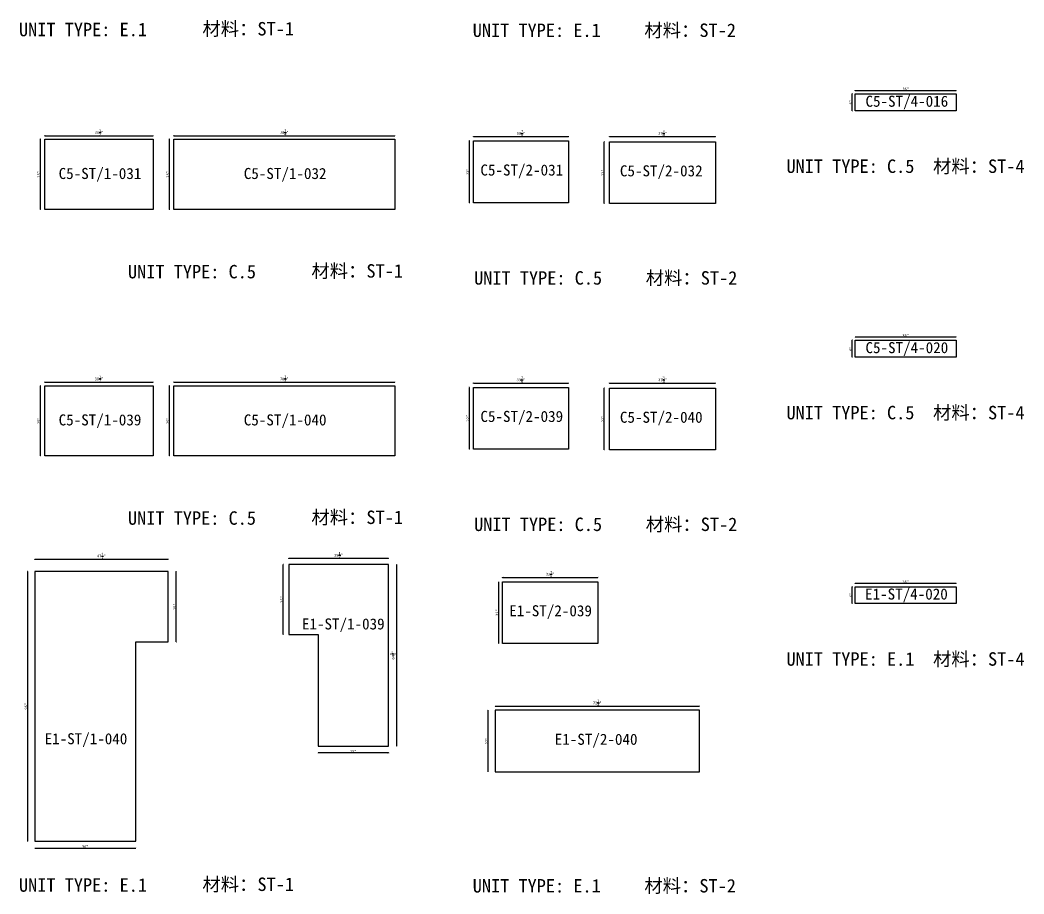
# Model space of a CAD drawing. Header units: millimetres. Extents: x -46962 to 137822, y -48342 to 2116.
# Drawn here: x 102270 to 111351, y -35384 to -27477 of the extents above; entities that cross this region are included whole.
import ezdxf
from ezdxf.enums import TextEntityAlignment as Align

# ---------------------------------------------------------------- set-up
doc = ezdxf.new("R2010")
doc.units = ezdxf.units.MM
doc.layers.add('COUNTERTOP_NUMBER', color=3, linetype='Continuous')
doc.layers.add('COUNTERTOPS', color=7, linetype='Continuous')
doc.styles.add('样式 1', font='')
doc.styles.get('样式 1').set_extended_font_data('NSimSun')
doc.dimstyles.new('副本 ISO-25', dxfattribs={"dimtxt": 25, "dimasz": 10, "dimexe": 1.5, "dimexo": 0.5, "dimtad": 1, "dimlfac": 0.03937, "dimlunit": 5, "dimtxsty": '样式 1', "dimblk": 'ARCHTICK', "dimcen": 2.5, "dimclrd": 256, "dimclrt": 1, "dimazin": 3, "dimtfac": 1, "dimtmove": 0, "dimatfit": 3, "dimfxlon": 1})

# ---------------------------------------------------------------- blocks, each defined once
blk = doc.blocks.new('_ArchTick')
at = {"color": 0, "linetype": 'ByBlock', "const_width": 0.15}
blk.add_lwpolyline([(-0.5, -0.5), (0.5, 0.5)], dxfattribs=at)
blk = doc.blocks.new('*D1830')
at = {"color": 0, "lineweight": -2, "transparency": 16777216}
for p, q in [((102495.6, -28523.9), (102495.6, -28521.4)), ((103473.5, -28523.9), (103473.5, -28521.4))]:
    blk.add_line(p, q, dxfattribs=at)
at = {"lineweight": -2, "transparency": 16777216}
blk.add_line((102495.6, -28522.9), (103473.5, -28522.9), dxfattribs=at)
at = {"layer": 'Defpoints', "color": 0, "transparency": 16777216}
for p in [(102495.6, -28555.5), (103473.5, -28522.9), (103473.5, -28555.5)]:
    blk.add_point(p, dxfattribs=at)
at = {"lineweight": -2, "transparency": 16777216, "xscale": 10, "yscale": 10, "zscale": 10, "rotation": 180}
blk.add_blockref('_ArchTick', (102495.6, -28522.9), dxfattribs=at)
at = {"lineweight": -2, "transparency": 16777216, "xscale": 10, "yscale": 10, "zscale": 10}
blk.add_blockref('_ArchTick', (103473.5, -28522.9), dxfattribs=at)
at = {"color": 1, "transparency": 16777216, "insert": (102984.5, -28493.8), "char_height": 25, "attachment_point": 5, "style": '样式 1'}
blk.add_mtext('\\A1;38{\\H1x;\\S1/2;}"', dxfattribs=at)
blk = doc.blocks.new('*D1831')
at = {"color": 0, "lineweight": -2, "transparency": 16777216}
for p, q in [((102453.6, -28555.5), (102451.1, -28555.5)), ((102453.6, -29190.5), (102451.1, -29190.5))]:
    blk.add_line(p, q, dxfattribs=at)
at = {"lineweight": -2, "transparency": 16777216}
blk.add_line((102452.6, -28555.5), (102452.6, -29190.5), dxfattribs=at)
at = {"layer": 'Defpoints', "color": 0, "transparency": 16777216}
for p in [(102495.6, -28555.5), (102452.6, -29190.5), (102495.6, -29190.5)]:
    blk.add_point(p, dxfattribs=at)
at = {"lineweight": -2, "transparency": 16777216, "xscale": 10, "yscale": 10, "zscale": 10}
for p, rotation in [((102452.6, -28555.5), 90), ((102452.6, -29190.5), 270)]:
    blk.add_blockref('_ArchTick', p, dxfattribs=dict(at, rotation=rotation))
at = {"color": 1, "transparency": 16777216, "insert": (102439.5, -28873), "char_height": 25, "attachment_point": 5, "rotation": 90, "style": '样式 1'}
blk.add_mtext('\\A1;25"', dxfattribs=at)
blk = doc.blocks.new('*D1832')
at = {"color": 0, "lineweight": -2, "transparency": 16777216}
for p, q in [((103660.2, -28523.9), (103660.2, -28521.4)), ((105660.5, -28523.9), (105660.5, -28521.4))]:
    blk.add_line(p, q, dxfattribs=at)
at = {"lineweight": -2, "transparency": 16777216}
blk.add_line((103660.2, -28522.9), (105660.5, -28522.9), dxfattribs=at)
at = {"layer": 'Defpoints', "color": 0, "transparency": 16777216}
for p in [(103660.2, -28555.5), (105660.5, -28522.9), (105660.5, -28555.5)]:
    blk.add_point(p, dxfattribs=at)
at = {"lineweight": -2, "transparency": 16777216, "xscale": 10, "yscale": 10, "zscale": 10, "rotation": 180}
blk.add_blockref('_ArchTick', (103660.2, -28522.9), dxfattribs=at)
at = {"lineweight": -2, "transparency": 16777216, "xscale": 10, "yscale": 10, "zscale": 10}
blk.add_blockref('_ArchTick', (105660.5, -28522.9), dxfattribs=at)
at = {"color": 1, "transparency": 16777216, "insert": (104660.4, -28493.8), "char_height": 25, "attachment_point": 5, "style": '样式 1'}
blk.add_mtext('\\A1;78{\\H1x;\\S3/4;}"', dxfattribs=at)
blk = doc.blocks.new('*D1833')
at = {"color": 0, "lineweight": -2, "transparency": 16777216}
for p, q in [((103621.9, -28555.5), (103619.4, -28555.5)), ((103621.9, -29190.5), (103619.4, -29190.5))]:
    blk.add_line(p, q, dxfattribs=at)
at = {"lineweight": -2, "transparency": 16777216}
blk.add_line((103620.9, -29190.5), (103620.9, -28555.5), dxfattribs=at)
at = {"layer": 'Defpoints', "color": 0, "transparency": 16777216}
for p in [(103620.9, -28555.5), (103660.2, -28555.5), (103660.2, -29190.5)]:
    blk.add_point(p, dxfattribs=at)
at = {"lineweight": -2, "transparency": 16777216, "xscale": 10, "yscale": 10, "zscale": 10}
for p, rotation in [((103620.9, -28555.5), 90), ((103620.9, -29190.5), 270)]:
    blk.add_blockref('_ArchTick', p, dxfattribs=dict(at, rotation=rotation))
at = {"color": 1, "transparency": 16777216, "insert": (103607.7, -28873), "char_height": 25, "attachment_point": 5, "rotation": 90, "style": '样式 1'}
blk.add_mtext('\\A1;25"', dxfattribs=at)
blk = doc.blocks.new('*D1834')
at = {"color": 0, "lineweight": -2, "transparency": 16777216}
for p, q in [((106370.8, -28531.9), (106370.8, -28529.4)), ((107231.2, -28531.9), (107231.2, -28529.4))]:
    blk.add_line(p, q, dxfattribs=at)
at = {"lineweight": -2, "transparency": 16777216}
blk.add_line((106370.8, -28530.9), (107231.2, -28530.9), dxfattribs=at)
at = {"layer": 'Defpoints', "color": 0, "transparency": 16777216}
for p in [(106370.8, -28570.3), (107231.2, -28530.9), (107231.2, -28570.3)]:
    blk.add_point(p, dxfattribs=at)
at = {"lineweight": -2, "transparency": 16777216, "xscale": 10, "yscale": 10, "zscale": 10, "rotation": 180}
blk.add_blockref('_ArchTick', (106370.8, -28530.9), dxfattribs=at)
at = {"lineweight": -2, "transparency": 16777216, "xscale": 10, "yscale": 10, "zscale": 10}
blk.add_blockref('_ArchTick', (107231.2, -28530.9), dxfattribs=at)
at = {"color": 1, "transparency": 16777216, "insert": (106801, -28501.8), "char_height": 25, "attachment_point": 5, "style": '样式 1'}
blk.add_mtext('\\A1;33{\\H1x;\\S7/8;}"', dxfattribs=at)
blk = doc.blocks.new('*D1835')
at = {"color": 0, "lineweight": -2, "transparency": 16777216}
for p, q in [((106335.1, -28570.3), (106332.6, -28570.3)), ((106335.1, -29129.1), (106332.6, -29129.1))]:
    blk.add_line(p, q, dxfattribs=at)
at = {"lineweight": -2, "transparency": 16777216}
blk.add_line((106334.1, -28570.3), (106334.1, -29129.1), dxfattribs=at)
at = {"layer": 'Defpoints', "color": 0, "transparency": 16777216}
for p in [(106370.8, -28570.3), (106334.1, -29129.1), (106370.8, -29129.1)]:
    blk.add_point(p, dxfattribs=at)
at = {"lineweight": -2, "transparency": 16777216, "xscale": 10, "yscale": 10, "zscale": 10}
for p, rotation in [((106334.1, -28570.3), 90), ((106334.1, -29129.1), 270)]:
    blk.add_blockref('_ArchTick', p, dxfattribs=dict(at, rotation=rotation))
at = {"color": 1, "transparency": 16777216, "insert": (106321, -28849.7), "char_height": 25, "attachment_point": 5, "rotation": 90, "style": '样式 1'}
blk.add_mtext('\\A1;22"', dxfattribs=at)
blk = doc.blocks.new('*D1836')
at = {"color": 0, "lineweight": -2, "transparency": 16777216}
for p, q in [((107602.6, -28531.9), (107602.6, -28529.4)), ((108561.4, -28531.9), (108561.4, -28529.4))]:
    blk.add_line(p, q, dxfattribs=at)
at = {"lineweight": -2, "transparency": 16777216}
blk.add_line((107602.6, -28530.9), (108561.4, -28530.9), dxfattribs=at)
at = {"layer": 'Defpoints', "color": 0, "transparency": 16777216}
for p in [(107602.6, -28577.7), (108561.4, -28530.9), (108561.4, -28577.7)]:
    blk.add_point(p, dxfattribs=at)
at = {"lineweight": -2, "transparency": 16777216, "xscale": 10, "yscale": 10, "zscale": 10, "rotation": 180}
blk.add_blockref('_ArchTick', (107602.6, -28530.9), dxfattribs=at)
at = {"lineweight": -2, "transparency": 16777216, "xscale": 10, "yscale": 10, "zscale": 10}
blk.add_blockref('_ArchTick', (108561.4, -28530.9), dxfattribs=at)
at = {"color": 1, "transparency": 16777216, "insert": (108082, -28501.8), "char_height": 25, "attachment_point": 5, "style": '样式 1'}
blk.add_mtext('\\A1;37{\\H1x;\\S3/4;}"', dxfattribs=at)
blk = doc.blocks.new('*D1837')
at = {"color": 0, "lineweight": -2, "transparency": 16777216}
for p, q in [((107555.5, -28577.7), (107553, -28577.7)), ((107555.5, -29136.5), (107553, -29136.5))]:
    blk.add_line(p, q, dxfattribs=at)
at = {"lineweight": -2, "transparency": 16777216}
blk.add_line((107554.5, -29136.5), (107554.5, -28577.7), dxfattribs=at)
at = {"layer": 'Defpoints', "color": 0, "transparency": 16777216}
for p in [(107554.5, -28577.7), (107602.6, -28577.7), (107602.6, -29136.5)]:
    blk.add_point(p, dxfattribs=at)
at = {"lineweight": -2, "transparency": 16777216, "xscale": 10, "yscale": 10, "zscale": 10}
for p, rotation in [((107554.5, -28577.7), 90), ((107554.5, -29136.5), 270)]:
    blk.add_blockref('_ArchTick', p, dxfattribs=dict(at, rotation=rotation))
at = {"color": 1, "transparency": 16777216, "insert": (107541.3, -28857.1), "char_height": 25, "attachment_point": 5, "rotation": 90, "style": '样式 1'}
blk.add_mtext('\\A1;22"', dxfattribs=at)
blk = doc.blocks.new('*D1838')
at = {"color": 0, "lineweight": -2, "transparency": 16777216}
for p, q in [((109824, -28114.5), (109824, -28112)), ((110738.4, -28114.5), (110738.4, -28112))]:
    blk.add_line(p, q, dxfattribs=at)
at = {"lineweight": -2, "transparency": 16777216}
blk.add_line((109824, -28113.5), (110738.4, -28113.5), dxfattribs=at)
at = {"layer": 'Defpoints', "color": 0, "transparency": 16777216}
for p in [(109824, -28144.4), (110738.4, -28113.5), (110738.4, -28144.4)]:
    blk.add_point(p, dxfattribs=at)
at = {"lineweight": -2, "transparency": 16777216, "xscale": 10, "yscale": 10, "zscale": 10, "rotation": 180}
blk.add_blockref('_ArchTick', (109824, -28113.5), dxfattribs=at)
at = {"lineweight": -2, "transparency": 16777216, "xscale": 10, "yscale": 10, "zscale": 10}
blk.add_blockref('_ArchTick', (110738.4, -28113.5), dxfattribs=at)
at = {"color": 1, "transparency": 16777216, "insert": (110281.2, -28100.4), "char_height": 25, "attachment_point": 5, "style": '样式 1'}
blk.add_mtext('\\A1;36"', dxfattribs=at)
blk = doc.blocks.new('*D1839')
at = {"color": 0, "lineweight": -2, "transparency": 16777216}
for p, q in [((109799.2, -28144.4), (109796.7, -28144.4)), ((109799.2, -28296.8), (109796.7, -28296.8))]:
    blk.add_line(p, q, dxfattribs=at)
at = {"lineweight": -2, "transparency": 16777216}
blk.add_line((109798.2, -28296.8), (109798.2, -28144.4), dxfattribs=at)
at = {"layer": 'Defpoints', "color": 0, "transparency": 16777216}
for p in [(109798.2, -28144.4), (109824, -28144.4), (109824, -28296.8)]:
    blk.add_point(p, dxfattribs=at)
at = {"lineweight": -2, "transparency": 16777216, "xscale": 10, "yscale": 10, "zscale": 10}
for p, rotation in [((109798.2, -28144.4), 90), ((109798.2, -28296.8), 270)]:
    blk.add_blockref('_ArchTick', p, dxfattribs=dict(at, rotation=rotation))
at = {"color": 1, "transparency": 16777216, "insert": (109785.1, -28220.6), "char_height": 25, "attachment_point": 5, "rotation": 90, "style": '样式 1'}
blk.add_mtext('\\A1;6"', dxfattribs=at)
blk = doc.blocks.new('*D1758')
at = {"color": 0, "lineweight": -2, "transparency": 16777216}
for p, q in [((102495.6, -30753.4), (102495.6, -30750.9)), ((103473.5, -30753.4), (103473.5, -30750.9))]:
    blk.add_line(p, q, dxfattribs=at)
at = {"lineweight": -2, "transparency": 16777216}
blk.add_line((102495.6, -30752.4), (103473.5, -30752.4), dxfattribs=at)
at = {"layer": 'Defpoints', "color": 0, "transparency": 16777216}
for p in [(103473.5, -30752.4), (102495.6, -30785.1), (103473.5, -30785.1)]:
    blk.add_point(p, dxfattribs=at)
at = {"lineweight": -2, "transparency": 16777216, "xscale": 10, "yscale": 10, "zscale": 10, "rotation": 180}
blk.add_blockref('_ArchTick', (102495.6, -30752.4), dxfattribs=at)
at = {"lineweight": -2, "transparency": 16777216, "xscale": 10, "yscale": 10, "zscale": 10}
blk.add_blockref('_ArchTick', (103473.5, -30752.4), dxfattribs=at)
at = {"color": 1, "transparency": 16777216, "insert": (102984.5, -30723.4), "char_height": 25, "attachment_point": 5, "style": '样式 1'}
blk.add_mtext('\\A1;38{\\H1x;\\S1/2;}"', dxfattribs=at)
blk = doc.blocks.new('*D1759')
at = {"color": 0, "lineweight": -2, "transparency": 16777216}
for p, q in [((102453.6, -30785.1), (102451.1, -30785.1)), ((102453.6, -31420.1), (102451.1, -31420.1))]:
    blk.add_line(p, q, dxfattribs=at)
at = {"lineweight": -2, "transparency": 16777216}
blk.add_line((102452.6, -30785.1), (102452.6, -31420.1), dxfattribs=at)
at = {"layer": 'Defpoints', "color": 0, "transparency": 16777216}
for p in [(102495.6, -30785.1), (102452.6, -31420.1), (102495.6, -31420.1)]:
    blk.add_point(p, dxfattribs=at)
at = {"lineweight": -2, "transparency": 16777216, "xscale": 10, "yscale": 10, "zscale": 10}
for p, rotation in [((102452.6, -30785.1), 90), ((102452.6, -31420.1), 270)]:
    blk.add_blockref('_ArchTick', p, dxfattribs=dict(at, rotation=rotation))
at = {"color": 1, "transparency": 16777216, "insert": (102439.5, -31102.6), "char_height": 25, "attachment_point": 5, "rotation": 90, "style": '样式 1'}
blk.add_mtext('\\A1;25"', dxfattribs=at)
blk = doc.blocks.new('*D1760')
at = {"color": 0, "lineweight": -2, "transparency": 16777216}
for p, q in [((103660.2, -30753.4), (103660.2, -30750.9)), ((105660.5, -30753.4), (105660.5, -30750.9))]:
    blk.add_line(p, q, dxfattribs=at)
at = {"lineweight": -2, "transparency": 16777216}
blk.add_line((103660.2, -30752.4), (105660.5, -30752.4), dxfattribs=at)
at = {"layer": 'Defpoints', "color": 0, "transparency": 16777216}
for p in [(105660.5, -30752.4), (103660.2, -30785.1), (105660.5, -30785.1)]:
    blk.add_point(p, dxfattribs=at)
at = {"lineweight": -2, "transparency": 16777216, "xscale": 10, "yscale": 10, "zscale": 10, "rotation": 180}
blk.add_blockref('_ArchTick', (103660.2, -30752.4), dxfattribs=at)
at = {"lineweight": -2, "transparency": 16777216, "xscale": 10, "yscale": 10, "zscale": 10}
blk.add_blockref('_ArchTick', (105660.5, -30752.4), dxfattribs=at)
at = {"color": 1, "transparency": 16777216, "insert": (104660.4, -30723.3), "char_height": 25, "attachment_point": 5, "style": '样式 1'}
blk.add_mtext('\\A1;78{\\H1x;\\S3/4;}"', dxfattribs=at)
blk = doc.blocks.new('*D1761')
at = {"color": 0, "lineweight": -2, "transparency": 16777216}
for p, q in [((103621.9, -30785.1), (103619.4, -30785.1)), ((103621.9, -31420.1), (103619.4, -31420.1))]:
    blk.add_line(p, q, dxfattribs=at)
at = {"lineweight": -2, "transparency": 16777216}
blk.add_line((103620.9, -31420.1), (103620.9, -30785.1), dxfattribs=at)
at = {"layer": 'Defpoints', "color": 0, "transparency": 16777216}
for p in [(103620.9, -30785.1), (103660.2, -30785.1), (103660.2, -31420.1)]:
    blk.add_point(p, dxfattribs=at)
at = {"lineweight": -2, "transparency": 16777216, "xscale": 10, "yscale": 10, "zscale": 10}
for p, rotation in [((103620.9, -30785.1), 90), ((103620.9, -31420.1), 270)]:
    blk.add_blockref('_ArchTick', p, dxfattribs=dict(at, rotation=rotation))
at = {"color": 1, "transparency": 16777216, "insert": (103607.7, -31102.6), "char_height": 25, "attachment_point": 5, "rotation": 90, "style": '样式 1'}
blk.add_mtext('\\A1;25"', dxfattribs=at)
blk = doc.blocks.new('*D1762')
at = {"color": 0, "lineweight": -2, "transparency": 16777216}
for p, q in [((106370.8, -30761.5), (106370.8, -30759)), ((107231.2, -30761.5), (107231.2, -30759))]:
    blk.add_line(p, q, dxfattribs=at)
at = {"lineweight": -2, "transparency": 16777216}
blk.add_line((106370.8, -30760.5), (107231.2, -30760.5), dxfattribs=at)
at = {"layer": 'Defpoints', "color": 0, "transparency": 16777216}
for p in [(107231.2, -30760.5), (106370.8, -30799.9), (107231.2, -30799.9)]:
    blk.add_point(p, dxfattribs=at)
at = {"lineweight": -2, "transparency": 16777216, "xscale": 10, "yscale": 10, "zscale": 10, "rotation": 180}
blk.add_blockref('_ArchTick', (106370.8, -30760.5), dxfattribs=at)
at = {"lineweight": -2, "transparency": 16777216, "xscale": 10, "yscale": 10, "zscale": 10}
blk.add_blockref('_ArchTick', (107231.2, -30760.5), dxfattribs=at)
at = {"color": 1, "transparency": 16777216, "insert": (106801, -30731.4), "char_height": 25, "attachment_point": 5, "style": '样式 1'}
blk.add_mtext('\\A1;33{\\H1x;\\S7/8;}"', dxfattribs=at)
blk = doc.blocks.new('*D1763')
at = {"color": 0, "lineweight": -2, "transparency": 16777216}
for p, q in [((106335.1, -30799.9), (106332.6, -30799.9)), ((106335.1, -31358.7), (106332.6, -31358.7))]:
    blk.add_line(p, q, dxfattribs=at)
at = {"lineweight": -2, "transparency": 16777216}
blk.add_line((106334.1, -30799.9), (106334.1, -31358.7), dxfattribs=at)
at = {"layer": 'Defpoints', "color": 0, "transparency": 16777216}
for p in [(106370.8, -30799.9), (106334.1, -31358.7), (106370.8, -31358.7)]:
    blk.add_point(p, dxfattribs=at)
at = {"lineweight": -2, "transparency": 16777216, "xscale": 10, "yscale": 10, "zscale": 10}
for p, rotation in [((106334.1, -30799.9), 90), ((106334.1, -31358.7), 270)]:
    blk.add_blockref('_ArchTick', p, dxfattribs=dict(at, rotation=rotation))
at = {"color": 1, "transparency": 16777216, "insert": (106321, -31079.3), "char_height": 25, "attachment_point": 5, "rotation": 90, "style": '样式 1'}
blk.add_mtext('\\A1;22"', dxfattribs=at)
blk = doc.blocks.new('*D1764')
at = {"color": 0, "lineweight": -2, "transparency": 16777216}
for p, q in [((107602.6, -30761.5), (107602.6, -30759)), ((108561.4, -30761.5), (108561.4, -30759))]:
    blk.add_line(p, q, dxfattribs=at)
at = {"lineweight": -2, "transparency": 16777216}
blk.add_line((107602.6, -30760.5), (108561.4, -30760.5), dxfattribs=at)
at = {"layer": 'Defpoints', "color": 0, "transparency": 16777216}
for p in [(108561.4, -30760.5), (107602.6, -30807.3), (108561.4, -30807.3)]:
    blk.add_point(p, dxfattribs=at)
at = {"lineweight": -2, "transparency": 16777216, "xscale": 10, "yscale": 10, "zscale": 10, "rotation": 180}
blk.add_blockref('_ArchTick', (107602.6, -30760.5), dxfattribs=at)
at = {"lineweight": -2, "transparency": 16777216, "xscale": 10, "yscale": 10, "zscale": 10}
blk.add_blockref('_ArchTick', (108561.4, -30760.5), dxfattribs=at)
at = {"color": 1, "transparency": 16777216, "insert": (108082, -30731.4), "char_height": 25, "attachment_point": 5, "style": '样式 1'}
blk.add_mtext('\\A1;37{\\H1x;\\S3/4;}"', dxfattribs=at)
blk = doc.blocks.new('*D1765')
at = {"color": 0, "lineweight": -2, "transparency": 16777216}
for p, q in [((107555.5, -30807.3), (107553, -30807.3)), ((107555.5, -31366.1), (107553, -31366.1))]:
    blk.add_line(p, q, dxfattribs=at)
at = {"lineweight": -2, "transparency": 16777216}
blk.add_line((107554.5, -31366.1), (107554.5, -30807.3), dxfattribs=at)
at = {"layer": 'Defpoints', "color": 0, "transparency": 16777216}
for p in [(107554.5, -30807.3), (107602.6, -30807.3), (107602.6, -31366.1)]:
    blk.add_point(p, dxfattribs=at)
at = {"lineweight": -2, "transparency": 16777216, "xscale": 10, "yscale": 10, "zscale": 10}
for p, rotation in [((107554.5, -30807.3), 90), ((107554.5, -31366.1), 270)]:
    blk.add_blockref('_ArchTick', p, dxfattribs=dict(at, rotation=rotation))
at = {"color": 1, "transparency": 16777216, "insert": (107541.3, -31086.7), "char_height": 25, "attachment_point": 5, "rotation": 90, "style": '样式 1'}
blk.add_mtext('\\A1;22"', dxfattribs=at)
blk = doc.blocks.new('*D1850')
at = {"color": 0, "lineweight": -2, "transparency": 16777216}
for p, q in [((109824, -30344.1), (109824, -30341.6)), ((110738.4, -30344.1), (110738.4, -30341.6))]:
    blk.add_line(p, q, dxfattribs=at)
at = {"lineweight": -2, "transparency": 16777216}
blk.add_line((109824, -30343.1), (110738.4, -30343.1), dxfattribs=at)
at = {"layer": 'Defpoints', "color": 0, "transparency": 16777216}
for p in [(109824, -30373.9), (110738.4, -30343.1), (110738.4, -30373.9)]:
    blk.add_point(p, dxfattribs=at)
at = {"lineweight": -2, "transparency": 16777216, "xscale": 10, "yscale": 10, "zscale": 10, "rotation": 180}
blk.add_blockref('_ArchTick', (109824, -30343.1), dxfattribs=at)
at = {"lineweight": -2, "transparency": 16777216, "xscale": 10, "yscale": 10, "zscale": 10}
blk.add_blockref('_ArchTick', (110738.4, -30343.1), dxfattribs=at)
at = {"color": 1, "transparency": 16777216, "insert": (110281.2, -30330), "char_height": 25, "attachment_point": 5, "style": '样式 1'}
blk.add_mtext('\\A1;36"', dxfattribs=at)
blk = doc.blocks.new('*D1851')
at = {"color": 0, "lineweight": -2, "transparency": 16777216}
for p, q in [((109799.2, -30373.9), (109796.7, -30373.9)), ((109799.2, -30526.3), (109796.7, -30526.3))]:
    blk.add_line(p, q, dxfattribs=at)
at = {"lineweight": -2, "transparency": 16777216}
blk.add_line((109798.2, -30526.3), (109798.2, -30373.9), dxfattribs=at)
at = {"layer": 'Defpoints', "color": 0, "transparency": 16777216}
for p in [(109798.2, -30373.9), (109824, -30373.9), (109824, -30526.3)]:
    blk.add_point(p, dxfattribs=at)
at = {"lineweight": -2, "transparency": 16777216, "xscale": 10, "yscale": 10, "zscale": 10}
for p, rotation in [((109798.2, -30373.9), 90), ((109798.2, -30526.3), 270)]:
    blk.add_blockref('_ArchTick', p, dxfattribs=dict(at, rotation=rotation))
at = {"color": 1, "transparency": 16777216, "insert": (109785.1, -30450.1), "char_height": 25, "attachment_point": 5, "rotation": 90, "style": '样式 1'}
blk.add_mtext('\\A1;6"', dxfattribs=at)
blk = doc.blocks.new('*D1852')
at = {"color": 0, "lineweight": -2, "transparency": 16777216}
for p, q in [((104700, -32348.9), (104700, -32346.4)), ((105601.7, -32348.9), (105601.7, -32346.4))]:
    blk.add_line(p, q, dxfattribs=at)
at = {"lineweight": -2, "transparency": 16777216}
blk.add_line((105601.7, -32347.9), (104700, -32347.9), dxfattribs=at)
at = {"layer": 'Defpoints', "color": 0, "transparency": 16777216}
for p in [(104700, -32347.9), (104700, -32401.9), (105601.7, -32401.9)]:
    blk.add_point(p, dxfattribs=at)
at = {"lineweight": -2, "transparency": 16777216, "xscale": 10, "yscale": 10, "zscale": 10, "rotation": 180}
blk.add_blockref('_ArchTick', (104700, -32347.9), dxfattribs=at)
at = {"lineweight": -2, "transparency": 16777216, "xscale": 10, "yscale": 10, "zscale": 10}
blk.add_blockref('_ArchTick', (105601.7, -32347.9), dxfattribs=at)
at = {"color": 1, "transparency": 16777216, "insert": (105150.8, -32318.9), "char_height": 25, "attachment_point": 5, "style": '样式 1'}
blk.add_mtext('\\A1;35{\\H1x;\\S1/2;}"', dxfattribs=at)
blk = doc.blocks.new('*D1853')
at = {"color": 0, "lineweight": -2, "transparency": 16777216}
for p, q in [((105674.1, -32401.9), (105676.6, -32401.9)), ((105674.1, -34046.5), (105676.6, -34046.5))]:
    blk.add_line(p, q, dxfattribs=at)
at = {"lineweight": -2, "transparency": 16777216}
blk.add_line((105675.1, -32401.9), (105675.1, -34046.5), dxfattribs=at)
at = {"layer": 'Defpoints', "color": 0, "transparency": 16777216}
for p in [(105601.7, -32401.9), (105601.7, -34046.5), (105675.1, -34046.5)]:
    blk.add_point(p, dxfattribs=at)
at = {"lineweight": -2, "transparency": 16777216, "xscale": 10, "yscale": 10, "zscale": 10}
for p, rotation in [((105675.1, -32401.9), 90), ((105675.1, -34046.5), 270)]:
    blk.add_blockref('_ArchTick', p, dxfattribs=dict(at, rotation=rotation))
at = {"color": 1, "transparency": 16777216, "insert": (105646, -33224.2), "char_height": 25, "attachment_point": 5, "rotation": 90, "style": '样式 1'}
blk.add_mtext('\\A1;64{\\H1x;\\S3/4;}"', dxfattribs=at)
blk = doc.blocks.new('*D1854')
at = {"color": 0, "lineweight": -2, "transparency": 16777216}
for p, q in [((104966.7, -34106.8), (104966.7, -34109.3)), ((105601.7, -34106.8), (105601.7, -34109.3))]:
    blk.add_line(p, q, dxfattribs=at)
at = {"lineweight": -2, "transparency": 16777216}
blk.add_line((105601.7, -34107.8), (104966.7, -34107.8), dxfattribs=at)
at = {"layer": 'Defpoints', "color": 0, "transparency": 16777216}
for p in [(104966.7, -34046.5), (105601.7, -34046.5), (104966.7, -34107.8)]:
    blk.add_point(p, dxfattribs=at)
at = {"lineweight": -2, "transparency": 16777216, "xscale": 10, "yscale": 10, "zscale": 10, "rotation": 180}
blk.add_blockref('_ArchTick', (104966.7, -34107.8), dxfattribs=at)
at = {"lineweight": -2, "transparency": 16777216, "xscale": 10, "yscale": 10, "zscale": 10}
blk.add_blockref('_ArchTick', (105601.7, -34107.8), dxfattribs=at)
at = {"color": 1, "transparency": 16777216, "insert": (105284.2, -34094.6), "char_height": 25, "attachment_point": 5, "style": '样式 1'}
blk.add_mtext('\\A1;25"', dxfattribs=at)
blk = doc.blocks.new('*D1855')
at = {"color": 0, "lineweight": -2, "transparency": 16777216}
for p, q in [((104651.9, -32401.9), (104649.4, -32401.9)), ((104651.9, -33036.9), (104649.4, -33036.9))]:
    blk.add_line(p, q, dxfattribs=at)
at = {"lineweight": -2, "transparency": 16777216}
blk.add_line((104650.9, -33036.9), (104650.9, -32401.9), dxfattribs=at)
at = {"layer": 'Defpoints', "color": 0, "transparency": 16777216}
for p in [(104650.9, -32401.9), (104700, -32401.9), (104700, -33036.9)]:
    blk.add_point(p, dxfattribs=at)
at = {"lineweight": -2, "transparency": 16777216, "xscale": 10, "yscale": 10, "zscale": 10}
for p, rotation in [((104650.9, -32401.9), 90), ((104650.9, -33036.9), 270)]:
    blk.add_blockref('_ArchTick', p, dxfattribs=dict(at, rotation=rotation))
at = {"color": 1, "transparency": 16777216, "insert": (104637.8, -32719.4), "char_height": 25, "attachment_point": 5, "rotation": 90, "style": '样式 1'}
blk.add_mtext('\\A1;25"', dxfattribs=at)
blk = doc.blocks.new('*D1856')
at = {"color": 0, "lineweight": -2, "transparency": 16777216}
for p, q in [((102402.5, -32356.1), (102402.5, -32353.6)), ((103609, -32356.1), (103609, -32353.6))]:
    blk.add_line(p, q, dxfattribs=at)
at = {"lineweight": -2, "transparency": 16777216}
blk.add_line((102402.5, -32355.1), (103609, -32355.1), dxfattribs=at)
at = {"layer": 'Defpoints', "color": 0, "transparency": 16777216}
for p in [(103609, -32355.1), (102402.5, -32466.8), (103609, -32466.8)]:
    blk.add_point(p, dxfattribs=at)
at = {"lineweight": -2, "transparency": 16777216, "xscale": 10, "yscale": 10, "zscale": 10, "rotation": 180}
blk.add_blockref('_ArchTick', (102402.5, -32355.1), dxfattribs=at)
at = {"lineweight": -2, "transparency": 16777216, "xscale": 10, "yscale": 10, "zscale": 10}
blk.add_blockref('_ArchTick', (103609, -32355.1), dxfattribs=at)
at = {"color": 1, "transparency": 16777216, "insert": (103005.7, -32326.1), "char_height": 25, "attachment_point": 5, "style": '样式 1'}
blk.add_mtext('\\A1;47{\\H1x;\\S1/2;}"', dxfattribs=at)
blk = doc.blocks.new('*D1857')
at = {"color": 0, "lineweight": -2, "transparency": 16777216}
for p, q in [((102338.2, -32466.8), (102335.7, -32466.8)), ((102338.2, -34905.2), (102335.7, -34905.2))]:
    blk.add_line(p, q, dxfattribs=at)
at = {"lineweight": -2, "transparency": 16777216}
blk.add_line((102337.2, -32466.8), (102337.2, -34905.2), dxfattribs=at)
at = {"layer": 'Defpoints', "color": 0, "transparency": 16777216}
for p in [(102402.5, -32466.8), (102337.2, -34905.2), (102402.5, -34905.2)]:
    blk.add_point(p, dxfattribs=at)
at = {"lineweight": -2, "transparency": 16777216, "xscale": 10, "yscale": 10, "zscale": 10}
for p, rotation in [((102337.2, -32466.8), 90), ((102337.2, -34905.2), 270)]:
    blk.add_blockref('_ArchTick', p, dxfattribs=dict(at, rotation=rotation))
at = {"color": 1, "transparency": 16777216, "insert": (102324.1, -33686), "char_height": 25, "attachment_point": 5, "rotation": 90, "style": '样式 1'}
blk.add_mtext('\\A1;96"', dxfattribs=at)
blk = doc.blocks.new('*D1858')
at = {"color": 0, "lineweight": -2, "transparency": 16777216}
for p, q in [((102402.5, -34968.4), (102402.5, -34970.9)), ((103316.9, -34968.4), (103316.9, -34970.9))]:
    blk.add_line(p, q, dxfattribs=at)
at = {"lineweight": -2, "transparency": 16777216}
blk.add_line((102402.5, -34969.4), (103316.9, -34969.4), dxfattribs=at)
at = {"layer": 'Defpoints', "color": 0, "transparency": 16777216}
for p in [(102402.5, -34905.2), (103316.9, -34905.2), (103316.9, -34969.4)]:
    blk.add_point(p, dxfattribs=at)
at = {"lineweight": -2, "transparency": 16777216, "xscale": 10, "yscale": 10, "zscale": 10, "rotation": 180}
blk.add_blockref('_ArchTick', (102402.5, -34969.4), dxfattribs=at)
at = {"lineweight": -2, "transparency": 16777216, "xscale": 10, "yscale": 10, "zscale": 10}
blk.add_blockref('_ArchTick', (103316.9, -34969.4), dxfattribs=at)
at = {"color": 1, "transparency": 16777216, "insert": (102859.7, -34956.3), "char_height": 25, "attachment_point": 5, "style": '样式 1'}
blk.add_mtext('\\A1;36"', dxfattribs=at)
blk = doc.blocks.new('*D1859')
at = {"color": 0, "lineweight": -2, "transparency": 16777216}
for p, q in [((103682, -32466.8), (103684.5, -32466.8)), ((103682, -33101.8), (103684.5, -33101.8))]:
    blk.add_line(p, q, dxfattribs=at)
at = {"lineweight": -2, "transparency": 16777216}
blk.add_line((103683, -33101.8), (103683, -32466.8), dxfattribs=at)
at = {"layer": 'Defpoints', "color": 0, "transparency": 16777216}
for p in [(103609, -32466.8), (103683, -32466.8), (103609, -33101.8)]:
    blk.add_point(p, dxfattribs=at)
at = {"lineweight": -2, "transparency": 16777216, "xscale": 10, "yscale": 10, "zscale": 10}
for p, rotation in [((103683, -32466.8), 90), ((103683, -33101.8), 270)]:
    blk.add_blockref('_ArchTick', p, dxfattribs=dict(at, rotation=rotation))
at = {"color": 1, "transparency": 16777216, "insert": (103669.8, -32784.3), "char_height": 25, "attachment_point": 5, "rotation": 90, "style": '样式 1'}
blk.add_mtext('\\A1;25"', dxfattribs=at)
blk = doc.blocks.new('*D1860')
at = {"color": 0, "lineweight": -2, "transparency": 16777216}
for p, q in [((106635.2, -32520.1), (106635.2, -32517.6)), ((107495.6, -32520.1), (107495.6, -32517.6))]:
    blk.add_line(p, q, dxfattribs=at)
at = {"lineweight": -2, "transparency": 16777216}
blk.add_line((106635.2, -32519.1), (107495.6, -32519.1), dxfattribs=at)
at = {"layer": 'Defpoints', "color": 0, "transparency": 16777216}
for p in [(106635.2, -32558.5), (107495.6, -32519.1), (107495.6, -32558.5)]:
    blk.add_point(p, dxfattribs=at)
at = {"lineweight": -2, "transparency": 16777216, "xscale": 10, "yscale": 10, "zscale": 10, "rotation": 180}
blk.add_blockref('_ArchTick', (106635.2, -32519.1), dxfattribs=at)
at = {"lineweight": -2, "transparency": 16777216, "xscale": 10, "yscale": 10, "zscale": 10}
blk.add_blockref('_ArchTick', (107495.6, -32519.1), dxfattribs=at)
at = {"color": 1, "transparency": 16777216, "insert": (107065.4, -32490), "char_height": 25, "attachment_point": 5, "style": '样式 1'}
blk.add_mtext('\\A1;33{\\H1x;\\S7/8;}"', dxfattribs=at)
blk = doc.blocks.new('*D1861')
at = {"color": 0, "lineweight": -2, "transparency": 16777216}
for p, q in [((106599.5, -32558.5), (106597, -32558.5)), ((106599.5, -33117.3), (106597, -33117.3))]:
    blk.add_line(p, q, dxfattribs=at)
at = {"lineweight": -2, "transparency": 16777216}
blk.add_line((106598.5, -32558.5), (106598.5, -33117.3), dxfattribs=at)
at = {"layer": 'Defpoints', "color": 0, "transparency": 16777216}
for p in [(106635.2, -32558.5), (106598.5, -33117.3), (106635.2, -33117.3)]:
    blk.add_point(p, dxfattribs=at)
at = {"lineweight": -2, "transparency": 16777216, "xscale": 10, "yscale": 10, "zscale": 10}
for p, rotation in [((106598.5, -32558.5), 90), ((106598.5, -33117.3), 270)]:
    blk.add_blockref('_ArchTick', p, dxfattribs=dict(at, rotation=rotation))
at = {"color": 1, "transparency": 16777216, "insert": (106585.4, -32837.9), "char_height": 25, "attachment_point": 5, "rotation": 90, "style": '样式 1'}
blk.add_mtext('\\A1;22"', dxfattribs=at)
blk = doc.blocks.new('*D1916')
at = {"color": 0, "lineweight": -2, "transparency": 16777216}
for p, q in [((106567.3, -33685.9), (106567.3, -33683.4)), ((108415.1, -33685.9), (108415.1, -33683.4))]:
    blk.add_line(p, q, dxfattribs=at)
at = {"lineweight": -2, "transparency": 16777216}
blk.add_line((106567.3, -33684.9), (108415.1, -33684.9), dxfattribs=at)
at = {"layer": 'Defpoints', "color": 0, "transparency": 16777216}
for p in [(108415.1, -33684.9), (106567.3, -33721.4), (108415.1, -33721.4)]:
    blk.add_point(p, dxfattribs=at)
at = {"lineweight": -2, "transparency": 16777216, "xscale": 10, "yscale": 10, "zscale": 10, "rotation": 180}
blk.add_blockref('_ArchTick', (106567.3, -33684.9), dxfattribs=at)
at = {"lineweight": -2, "transparency": 16777216, "xscale": 10, "yscale": 10, "zscale": 10}
blk.add_blockref('_ArchTick', (108415.1, -33684.9), dxfattribs=at)
at = {"color": 1, "transparency": 16777216, "insert": (107491.2, -33655.8), "char_height": 25, "attachment_point": 5, "style": '样式 1'}
blk.add_mtext('\\A1;72{\\H1x;\\S3/4;}"', dxfattribs=at)
blk = doc.blocks.new('*D1917')
at = {"color": 0, "lineweight": -2, "transparency": 16777216}
for p, q in [((106505.6, -33721.4), (106503.1, -33721.4)), ((106505.6, -34280.2), (106503.1, -34280.2))]:
    blk.add_line(p, q, dxfattribs=at)
at = {"lineweight": -2, "transparency": 16777216}
blk.add_line((106504.6, -34280.2), (106504.6, -33721.4), dxfattribs=at)
at = {"layer": 'Defpoints', "color": 0, "transparency": 16777216}
for p in [(106504.6, -33721.4), (106567.3, -33721.4), (106567.3, -34280.2)]:
    blk.add_point(p, dxfattribs=at)
at = {"lineweight": -2, "transparency": 16777216, "xscale": 10, "yscale": 10, "zscale": 10}
for p, rotation in [((106504.6, -33721.4), 90), ((106504.6, -34280.2), 270)]:
    blk.add_blockref('_ArchTick', p, dxfattribs=dict(at, rotation=rotation))
at = {"color": 1, "transparency": 16777216, "insert": (106491.5, -34000.8), "char_height": 25, "attachment_point": 5, "rotation": 90, "style": '样式 1'}
blk.add_mtext('\\A1;22"', dxfattribs=at)
blk = doc.blocks.new('*D1918')
at = {"color": 0, "lineweight": -2, "transparency": 16777216}
for p, q in [((109824, -32573.7), (109824, -32571.2)), ((110738.4, -32573.7), (110738.4, -32571.2))]:
    blk.add_line(p, q, dxfattribs=at)
at = {"lineweight": -2, "transparency": 16777216}
blk.add_line((109824, -32572.7), (110738.4, -32572.7), dxfattribs=at)
at = {"layer": 'Defpoints', "color": 0, "transparency": 16777216}
for p in [(110738.4, -32572.7), (109824, -32603.5), (110738.4, -32603.5)]:
    blk.add_point(p, dxfattribs=at)
at = {"lineweight": -2, "transparency": 16777216, "xscale": 10, "yscale": 10, "zscale": 10, "rotation": 180}
blk.add_blockref('_ArchTick', (109824, -32572.7), dxfattribs=at)
at = {"lineweight": -2, "transparency": 16777216, "xscale": 10, "yscale": 10, "zscale": 10}
blk.add_blockref('_ArchTick', (110738.4, -32572.7), dxfattribs=at)
at = {"color": 1, "transparency": 16777216, "insert": (110281.2, -32559.6), "char_height": 25, "attachment_point": 5, "style": '样式 1'}
blk.add_mtext('\\A1;36"', dxfattribs=at)
blk = doc.blocks.new('*D1919')
at = {"color": 0, "lineweight": -2, "transparency": 16777216}
for p, q in [((109799.2, -32603.5), (109796.7, -32603.5)), ((109799.2, -32755.9), (109796.7, -32755.9))]:
    blk.add_line(p, q, dxfattribs=at)
at = {"lineweight": -2, "transparency": 16777216}
blk.add_line((109798.2, -32755.9), (109798.2, -32603.5), dxfattribs=at)
at = {"layer": 'Defpoints', "color": 0, "transparency": 16777216}
for p in [(109798.2, -32603.5), (109824, -32603.5), (109824, -32755.9)]:
    blk.add_point(p, dxfattribs=at)
at = {"lineweight": -2, "transparency": 16777216, "xscale": 10, "yscale": 10, "zscale": 10}
for p, rotation in [((109798.2, -32603.5), 90), ((109798.2, -32755.9), 270)]:
    blk.add_blockref('_ArchTick', p, dxfattribs=dict(at, rotation=rotation))
at = {"color": 1, "transparency": 16777216, "insert": (109785.1, -32679.7), "char_height": 25, "attachment_point": 5, "rotation": 90, "style": '样式 1'}
blk.add_mtext('\\A1;6"', dxfattribs=at)

msp = doc.modelspace()

# ---------------------------------------------------------------- linework, layer by layer
at = {"layer": 'COUNTERTOPS'}
for points in [[(109824.046, -28144.379), (110738.446, -28144.379), (110738.446, -28296.779), (109824.046, -28296.779)], [(106370.79, -28570.32), (107231.215, -28570.32), (107231.215, -29129.12), (106370.79, -29129.12)], [(107602.578, -28577.75), (108561.428, -28577.75), (108561.428, -29136.55), (107602.578, -29136.55)], [(109824.046, -30373.947), (110738.446, -30373.947), (110738.446, -30526.347), (109824.046, -30526.347)], [(106370.79, -30799.887), (107231.215, -30799.887), (107231.215, -31358.687), (106370.79, -31358.687)], [(107602.578, -30807.317), (108561.428, -30807.317), (108561.428, -31366.117), (107602.578, -31366.117)], [(105601.678, -32401.854), (104699.978, -32401.854), (104699.978, -33036.854), (104966.678, -33036.854), (104966.678, -34046.504), (105601.678, -34046.504)], [(103316.861, -33101.811), (103608.961, -33101.811), (103608.961, -32466.811), (102402.461, -32466.811), (102402.461, -34905.211), (103316.861, -34905.211)], [(106635.171, -32558.485), (107495.596, -32558.485), (107495.596, -33117.285), (106635.171, -33117.285)], [(109824.046, -32603.514), (110738.446, -32603.514), (110738.446, -32755.914), (109824.046, -32755.914)], [(108415.124, -33721.381), (106567.274, -33721.381), (106567.274, -34280.181), (108415.124, -34280.181)]]:
    msp.add_lwpolyline(points, close=True, dxfattribs=at)
at = {"layer": 'COUNTERTOPS', "color": 40, "true_color": 0xf8d731}
for points in [[(102495.571, -28555.53), (103473.471, -28555.53), (103473.471, -29190.53), (102495.571, -29190.53)], [(103660.225, -28555.53), (105660.475, -28555.53), (105660.475, -29190.53), (103660.225, -29190.53)], [(102495.571, -30785.097), (103473.471, -30785.097), (103473.471, -31420.097), (102495.571, -31420.097)], [(103660.225, -30785.097), (105660.475, -30785.097), (105660.475, -31420.097), (103660.225, -31420.097)]]:
    msp.add_lwpolyline(points, close=True, dxfattribs=at)

# ---------------------------------------------------------------- texts
at = {"style": '样式 1'}
for s, p in [('UNIT TYPE: E.1', (102260.429, -27622.509)), ('材料：ST-1', (103919.716, -27615.853)), ('UNIT TYPE: E.1', (106364.839, -27629.286)), ('材料：ST-2', (107917.564, -27629.286)), ('UNIT TYPE: C.5', (109202.355, -28859.536)), ('材料：ST-4', (110528.636, -28859.536)), ('UNIT TYPE: C.5', (103246.406, -29813.668)), ('材料：ST-1', (104905.692, -29807.013)), ('UNIT TYPE: C.5', (106377.18, -29870.342)), ('材料：ST-2', (107929.905, -29870.342)), ('材料：ST-4', (110528.636, -31089.104)), ('UNIT TYPE: C.5', (109202.355, -31089.104)), ('UNIT TYPE: C.5', (103246.406, -32043.235)), ('材料：ST-1', (104905.692, -32036.58)), ('材料：ST-2', (107929.905, -32099.909)), ('UNIT TYPE: C.5', (106377.18, -32099.909)), ('UNIT TYPE: E.1', (109202.355, -33318.671)), ('材料：ST-4', (110528.636, -33318.671)), ('材料：ST-1', (103919.716, -35357.044)), ('材料：ST-2', (107917.564, -35370.477)), ('UNIT TYPE: E.1', (102260.429, -35363.699)), ('UNIT TYPE: E.1', (106364.839, -35370.477))]:
    msp.add_text(s, height=121.5865, dxfattribs=at).set_placement(p)
at = {"layer": 'COUNTERTOP_NUMBER', "color": 3, "style": '样式 1'}
for s, p in [('C5-ST/4-016', (110291.91, -28210.949)), ('C5-ST/2-031', (106808.654, -28833.289)), ('C5-ST/2-032', (108070.441, -28840.719)), ('C5-ST/1-031', (102993.434, -28864.699)), ('C5-ST/1-032', (104668.089, -28864.699)), ('C5-ST/4-020', (110291.91, -30440.516)), ('C5-ST/1-039', (102993.434, -31094.266)), ('C5-ST/1-040', (104668.089, -31094.266)), ('C5-ST/2-039', (106808.654, -31062.856)), ('C5-ST/2-040', (108070.441, -31070.286)), ('E1-ST/4-020', (110288.056, -32670.083)), ('E1-ST/2-039', (107069.18, -32821.454)), ('E1-ST/1-039', (105193.987, -32940.674)), ('E1-ST/1-040', (102866.471, -33979.381)), ('E1-ST/2-040', (107481.283, -33984.35))]:
    msp.add_text(s, height=100, dxfattribs=at).set_placement(p, align=Align.MIDDLE_CENTER)

# ---------------------------------------------------------------- dimensions: what is measured, and where the dimension line sits
for base, p1, p2, picture, middle in [((109798.212, -28144.379), (109824.046, -28296.779), (109824.046, -28144.379), '*D1839', (109785.087, -28220.579)), ((102452.617, -29190.53), (102495.571, -28555.53), (102495.571, -29190.53), '*D1831', (102439.492, -28873.03)), ((103620.869, -28555.53), (103660.225, -29190.53), (103660.225, -28555.53), '*D1833', (103607.744, -28873.03)), ((106334.144, -29129.12), (106370.79, -28570.32), (106370.79, -29129.12), '*D1835', (106321.019, -28849.72)), ((107554.469, -28577.75), (107602.578, -29136.55), (107602.578, -28577.75), '*D1837', (107541.344, -28857.15)), ((109798.212, -30373.947), (109824.046, -30526.347), (109824.046, -30373.947), '*D1851', (109785.087, -30450.147)), ((102452.617, -31420.097), (102495.571, -30785.097), (102495.571, -31420.097), '*D1759', (102439.492, -31102.597)), ((103620.869, -30785.097), (103660.225, -31420.097), (103660.225, -30785.097), '*D1761', (103607.744, -31102.597)), ((106334.144, -31358.687), (106370.79, -30799.887), (106370.79, -31358.687), '*D1763', (106321.019, -31079.287)), ((107554.469, -30807.317), (107602.578, -31366.117), (107602.578, -30807.317), '*D1765', (107541.344, -31086.717)), ((104650.933, -32401.854), (104699.978, -33036.854), (104699.978, -32401.854), '*D1855', (104637.808, -32719.354)), ((105675.118, -34046.504), (105601.678, -32401.854), (105601.678, -34046.504), '*D1853', (105646.025, -33224.179)), ((102337.229, -34905.211), (102402.461, -32466.811), (102402.461, -34905.211), '*D1857', (102324.104, -33686.011)), ((103682.965, -32466.811), (103608.961, -33101.811), (103608.961, -32466.811), '*D1859', (103669.84, -32784.311)), ((106598.525, -33117.285), (106635.171, -32558.485), (106635.171, -33117.285), '*D1861', (106585.4, -32837.885)), ((109798.212, -32603.514), (109824.046, -32755.914), (109824.046, -32603.514), '*D1919', (109785.087, -32679.714)), ((106504.603, -33721.381), (106567.274, -34280.181), (106567.274, -33721.381), '*D1917', (106491.478, -34000.781))]:
    dim = msp.add_linear_dim(base=base, p1=p1, p2=p2, angle=90, dimstyle='副本 ISO-25')
    dim.commit()
    dim.dimension.update_dxf_attribs({"geometry": picture, "text_midpoint": middle})
for base, p1, p2, picture, middle in [((110738.446, -28113.544), (109824.046, -28144.379), (110738.446, -28144.379), '*D1838', (110281.246, -28100.419)), ((103473.471, -28522.855), (102495.571, -28555.53), (103473.471, -28555.53), '*D1830', (102984.521, -28493.832)), ((105660.475, -28522.855), (103660.225, -28555.53), (105660.475, -28555.53), '*D1832', (104660.35, -28493.762)), ((107231.215, -28530.893), (106370.79, -28570.32), (107231.215, -28570.32), '*D1834', (106801.003, -28501.8)), ((108561.428, -28530.893), (107602.578, -28577.75), (108561.428, -28577.75), '*D1836', (108082.003, -28501.8)), ((110738.446, -30343.111), (109824.046, -30373.947), (110738.446, -30373.947), '*D1850', (110281.246, -30329.986)), ((103473.471, -30752.422), (102495.571, -30785.097), (103473.471, -30785.097), '*D1758', (102984.521, -30723.399)), ((105660.475, -30752.422), (103660.225, -30785.097), (105660.475, -30785.097), '*D1760', (104660.35, -30723.329)), ((107231.215, -30760.46), (106370.79, -30799.887), (107231.215, -30799.887), '*D1762', (106801.003, -30731.367)), ((108561.428, -30760.46), (107602.578, -30807.317), (108561.428, -30807.317), '*D1764', (108082.003, -30731.367)), ((103608.961, -32355.089), (102402.461, -32466.811), (103608.961, -32466.811), '*D1856', (103005.711, -32326.066)), ((104699.978, -32347.883), (105601.678, -32401.854), (104699.978, -32401.854), '*D1852', (105150.828, -32318.859)), ((107495.596, -32519.058), (106635.171, -32558.485), (107495.596, -32558.485), '*D1860', (107065.383, -32489.964)), ((110738.446, -32572.678), (109824.046, -32603.514), (110738.446, -32603.514), '*D1918', (110281.246, -32559.553)), ((108415.124, -33684.921), (106567.274, -33721.381), (108415.124, -33721.381), '*D1916', (107491.199, -33655.827)), ((104966.678, -34107.761), (105601.678, -34046.504), (104966.678, -34046.504), '*D1854', (105284.178, -34094.636)), ((103316.861, -34969.404), (102402.461, -34905.211), (103316.861, -34905.211), '*D1858', (102859.661, -34956.279))]:
    dim = msp.add_linear_dim(base=base, p1=p1, p2=p2, dimstyle='副本 ISO-25')
    dim.commit()
    dim.dimension.update_dxf_attribs({"geometry": picture, "text_midpoint": middle})

doc.saveas('drawing.dxf')
